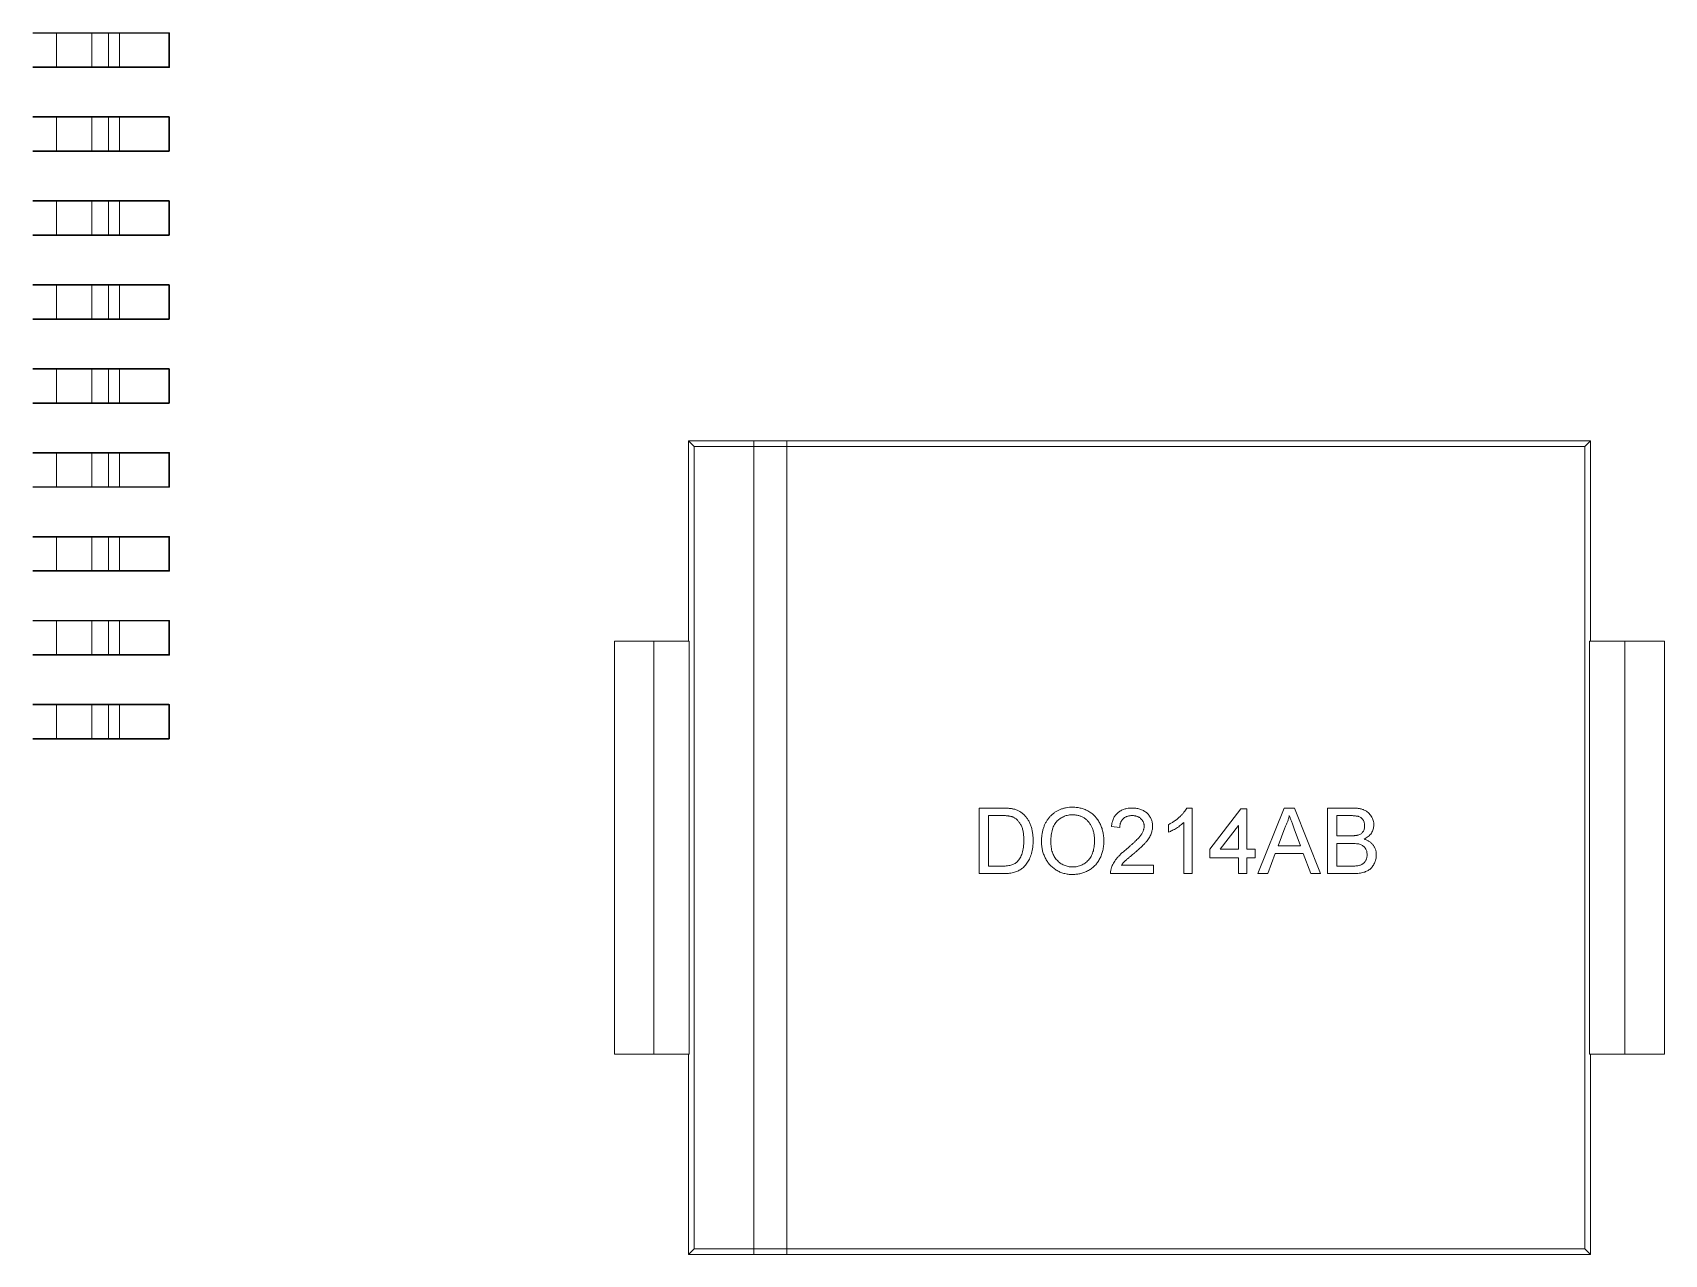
# Model space of a CAD drawing. Header units: millimetres. Extents: x 4 to 289, y 68 to 174.
# Drawn here: x 239.65 to 252.28, y 90.04 to 99.5 of the extents above; entities that cross this region are included whole.
import ezdxf

# ---------------------------------------------------------------- set-up
doc = ezdxf.new("R2010")
doc.units = ezdxf.units.MM
doc.layers.add('1', color=7, linetype='Continuous', true_color=0xffffff)

msp = doc.modelspace()

# ---------------------------------------------------------------- linework, layer by layer
at = {"layer": '1', "color": 155, "linetype": 'Continuous', "lineweight": 18}
for p, q in [((239.646, 99.499), (239.83, 99.499)), ((239.83, 99.494), (240.104, 99.494)), ((240.1, 99.499), (240.228, 99.499)), ((240.316, 99.499), (240.701, 99.499)), ((240.706, 99.234), (240.706, 99.494)), ((239.646, 99.229), (239.83, 99.229)), ((239.83, 99.234), (240.104, 99.234)), ((239.83, 99.229), (240.1, 99.229)), ((240.1, 99.229), (240.228, 99.229)), ((240.228, 99.229), (240.316, 99.229)), ((240.316, 99.229), (240.701, 99.229)), ((239.646, 98.849), (239.83, 98.849)), ((239.83, 98.844), (240.104, 98.844)), ((240.1, 98.849), (240.228, 98.849)), ((240.316, 98.849), (240.701, 98.849)), ((240.706, 98.584), (240.706, 98.844)), ((239.646, 98.579), (239.83, 98.579)), ((239.83, 98.584), (240.104, 98.584)), ((239.83, 98.579), (240.1, 98.579)), ((240.1, 98.579), (240.228, 98.579)), ((240.228, 98.579), (240.316, 98.579)), ((240.316, 98.579), (240.701, 98.579)), ((239.646, 98.199), (239.83, 98.199)), ((239.83, 98.194), (240.104, 98.194)), ((240.1, 98.199), (240.228, 98.199)), ((240.316, 98.199), (240.701, 98.199)), ((240.706, 97.934), (240.706, 98.194)), ((239.646, 97.929), (239.83, 97.929)), ((239.83, 97.934), (240.104, 97.934)), ((239.83, 97.929), (240.1, 97.929)), ((240.1, 97.929), (240.228, 97.929)), ((240.228, 97.929), (240.316, 97.929)), ((240.316, 97.929), (240.701, 97.929)), ((239.646, 97.549), (239.83, 97.549)), ((239.83, 97.544), (240.104, 97.544)), ((240.1, 97.549), (240.228, 97.549)), ((240.316, 97.549), (240.701, 97.549)), ((240.706, 97.284), (240.706, 97.544)), ((239.646, 97.279), (239.83, 97.279)), ((239.83, 97.284), (240.104, 97.284)), ((239.83, 97.279), (240.1, 97.279)), ((240.1, 97.279), (240.228, 97.279)), ((240.228, 97.279), (240.316, 97.279)), ((240.316, 97.279), (240.701, 97.279)), ((239.646, 96.899), (239.83, 96.899)), ((239.83, 96.894), (240.104, 96.894)), ((240.1, 96.899), (240.228, 96.899)), ((240.316, 96.899), (240.701, 96.899)), ((240.706, 96.634), (240.706, 96.894)), ((239.646, 96.629), (239.83, 96.629)), ((239.83, 96.634), (240.104, 96.634)), ((239.83, 96.629), (240.1, 96.629)), ((240.1, 96.629), (240.228, 96.629)), ((240.228, 96.629), (240.316, 96.629)), ((240.316, 96.629), (240.701, 96.629)), ((244.722, 96.339), (244.722, 94.789)), ((245.23, 96.339), (244.722, 96.339)), ((244.766, 96.295), (244.722, 96.339)), ((244.766, 96.295), (244.766, 90.084)), ((245.23, 96.295), (244.766, 96.295)), ((245.484, 96.339), (245.23, 96.339)), ((245.484, 96.295), (245.23, 96.295)), ((251.707, 96.339), (245.484, 96.339)), ((251.662, 96.295), (245.484, 96.295)), ((251.662, 96.295), (251.707, 96.339)), ((251.662, 90.084), (251.662, 96.295)), ((251.707, 94.789), (251.707, 96.339)), ((239.646, 96.249), (239.83, 96.249)), ((239.83, 96.244), (240.104, 96.244)), ((240.1, 96.249), (240.228, 96.249)), ((240.316, 96.249), (240.701, 96.249)), ((240.706, 95.984), (240.706, 96.244)), ((239.646, 95.979), (239.83, 95.979)), ((239.83, 95.984), (240.104, 95.984)), ((239.83, 95.979), (240.1, 95.979)), ((240.1, 95.979), (240.228, 95.979)), ((240.228, 95.979), (240.316, 95.979)), ((240.316, 95.979), (240.701, 95.979)), ((239.646, 95.599), (239.83, 95.599)), ((239.83, 95.594), (240.104, 95.594)), ((240.1, 95.599), (240.228, 95.599)), ((240.316, 95.599), (240.701, 95.599)), ((240.706, 95.334), (240.706, 95.594)), ((239.646, 95.329), (239.83, 95.329)), ((239.83, 95.334), (240.104, 95.334)), ((239.83, 95.329), (240.1, 95.329)), ((240.1, 95.329), (240.228, 95.329)), ((240.228, 95.329), (240.316, 95.329)), ((240.316, 95.329), (240.701, 95.329)), ((239.646, 94.949), (239.83, 94.949)), ((239.83, 94.944), (240.104, 94.944)), ((240.1, 94.949), (240.228, 94.949)), ((240.316, 94.949), (240.701, 94.949)), ((240.706, 94.684), (240.706, 94.944)), ((244.455, 94.789), (244.15, 94.789)), ((244.15, 91.591), (244.15, 94.789)), ((244.729, 94.789), (244.455, 94.789)), ((244.729, 91.591), (244.729, 94.789)), ((251.973, 94.789), (251.699, 94.789)), ((251.699, 91.591), (251.699, 94.789)), ((252.278, 94.789), (251.973, 94.789)), ((252.278, 91.591), (252.278, 94.789)), ((239.646, 94.679), (239.83, 94.679)), ((239.83, 94.684), (240.104, 94.684)), ((239.83, 94.679), (240.1, 94.679)), ((240.1, 94.679), (240.228, 94.679)), ((240.228, 94.679), (240.316, 94.679)), ((240.316, 94.679), (240.701, 94.679)), ((239.646, 94.299), (239.83, 94.299)), ((239.83, 94.294), (240.104, 94.294)), ((240.1, 94.299), (240.228, 94.299)), ((240.316, 94.299), (240.701, 94.299)), ((240.706, 94.034), (240.706, 94.294)), ((239.646, 94.029), (239.83, 94.029)), ((239.83, 94.034), (240.104, 94.034)), ((239.83, 94.029), (240.1, 94.029)), ((240.1, 94.029), (240.228, 94.029)), ((240.228, 94.029), (240.316, 94.029)), ((240.316, 94.029), (240.701, 94.029)), ((246.974, 92.988), (246.974, 93.496)), ((246.974, 93.496), (247.148, 93.496)), ((248.58, 93.496), (248.622, 93.496)), ((248.622, 93.496), (248.622, 92.988)), ((248.759, 93.177), (249, 93.489)), ((249, 93.489), (249.045, 93.489)), ((249.045, 93.489), (249.045, 93.177)), ((249.132, 92.988), (249.334, 93.496)), ((249.334, 93.496), (249.415, 93.496)), ((249.415, 93.496), (249.616, 92.988)), ((249.671, 92.988), (249.671, 93.496)), ((249.671, 93.496), (249.861, 93.496)), ((247.149, 93.437), (247.046, 93.437)), ((247.046, 93.437), (247.046, 93.046)), ((248.44, 93.309), (248.44, 93.369)), ((248.557, 92.988), (248.557, 93.384)), ((248.98, 93.36), (248.839, 93.177)), ((248.98, 93.177), (248.98, 93.36)), ((249.839, 93.437), (249.742, 93.437)), ((249.742, 93.437), (249.742, 93.281)), ((248.062, 93.346), (247.997, 93.352)), ((249.34, 93.343), (249.288, 93.203)), ((249.461, 93.203), (249.412, 93.336)), ((249.742, 93.281), (249.847, 93.281)), ((248.759, 93.111), (248.759, 93.177)), ((248.98, 93.111), (248.759, 93.111)), ((248.839, 93.177), (248.98, 93.177)), ((248.98, 92.988), (248.98, 93.111)), ((249.045, 93.177), (249.111, 93.177)), ((249.045, 93.111), (249.045, 92.988)), ((249.111, 93.111), (249.045, 93.111)), ((249.111, 93.177), (249.111, 93.111)), ((249.266, 93.144), (249.208, 92.988)), ((249.483, 93.144), (249.266, 93.144)), ((249.288, 93.203), (249.461, 93.203)), ((249.54, 92.988), (249.483, 93.144)), ((249.854, 93.222), (249.742, 93.222)), ((249.742, 93.222), (249.742, 93.046)), ((247.156, 92.988), (246.974, 92.988)), ((247.046, 93.046), (247.151, 93.046)), ((248.323, 92.988), (247.99, 92.988)), ((248.074, 93.053), (248.323, 93.053)), ((248.323, 93.053), (248.323, 92.988)), ((248.622, 92.988), (248.557, 92.988)), ((249.045, 92.988), (248.98, 92.988)), ((249.208, 92.988), (249.132, 92.988)), ((249.616, 92.988), (249.54, 92.988)), ((249.861, 92.988), (249.671, 92.988)), ((249.742, 93.046), (249.863, 93.046)), ((244.455, 91.591), (244.15, 91.591)), ((244.729, 91.591), (244.455, 91.591)), ((244.722, 91.591), (244.722, 90.04)), ((251.973, 91.591), (251.699, 91.591)), ((251.707, 90.04), (251.707, 91.591)), ((252.278, 91.591), (251.973, 91.591)), ((244.766, 90.084), (244.722, 90.04)), ((244.766, 90.084), (245.23, 90.084)), ((245.23, 90.084), (245.484, 90.084)), ((245.484, 90.084), (251.662, 90.084)), ((251.662, 90.084), (251.707, 90.04)), ((244.722, 90.04), (245.23, 90.04)), ((245.23, 90.04), (245.484, 90.04)), ((245.484, 90.04), (251.707, 90.04))]:
    msp.add_line(p, q, dxfattribs=at)
at = {"layer": '1', "color": 155, "linetype": 'Continuous', "lineweight": 13}
for p, q in [((239.646, 99.494), (239.83, 99.494)), ((239.83, 99.499), (239.83, 99.494)), ((239.83, 99.494), (239.83, 99.234)), ((240.104, 99.494), (240.232, 99.494)), ((240.104, 99.494), (240.104, 99.234)), ((240.232, 99.494), (240.317, 99.494)), ((240.232, 99.234), (240.232, 99.494)), ((240.317, 99.494), (240.701, 99.494)), ((240.317, 99.494), (240.317, 99.234)), ((240.701, 99.494), (240.706, 99.494)), ((240.701, 99.234), (240.701, 99.494)), ((239.646, 99.234), (239.83, 99.234)), ((239.83, 99.234), (239.83, 99.229)), ((240.104, 99.234), (240.232, 99.234)), ((240.317, 99.234), (240.232, 99.234)), ((240.317, 99.234), (240.701, 99.234)), ((240.701, 99.234), (240.706, 99.234)), ((239.646, 98.844), (239.83, 98.844)), ((239.83, 98.849), (239.83, 98.844)), ((239.83, 98.844), (239.83, 98.584)), ((240.104, 98.844), (240.232, 98.844)), ((240.104, 98.844), (240.104, 98.584)), ((240.232, 98.844), (240.317, 98.844)), ((240.232, 98.584), (240.232, 98.844)), ((240.317, 98.844), (240.701, 98.844)), ((240.317, 98.844), (240.317, 98.584)), ((240.701, 98.844), (240.706, 98.844)), ((240.701, 98.584), (240.701, 98.844)), ((239.646, 98.584), (239.83, 98.584)), ((239.83, 98.584), (239.83, 98.579)), ((240.104, 98.584), (240.232, 98.584)), ((240.317, 98.584), (240.232, 98.584)), ((240.317, 98.584), (240.701, 98.584)), ((240.701, 98.584), (240.706, 98.584)), ((239.646, 98.194), (239.83, 98.194)), ((239.83, 98.199), (239.83, 98.194)), ((239.83, 98.194), (239.83, 97.934)), ((240.104, 98.194), (240.232, 98.194)), ((240.104, 98.194), (240.104, 97.934)), ((240.232, 98.194), (240.317, 98.194)), ((240.232, 97.934), (240.232, 98.194)), ((240.317, 98.194), (240.701, 98.194)), ((240.317, 98.194), (240.317, 97.934)), ((240.701, 98.194), (240.706, 98.194)), ((240.701, 97.934), (240.701, 98.194)), ((239.646, 97.934), (239.83, 97.934)), ((239.83, 97.934), (239.83, 97.929)), ((240.104, 97.934), (240.232, 97.934)), ((240.317, 97.934), (240.232, 97.934)), ((240.317, 97.934), (240.701, 97.934)), ((240.701, 97.934), (240.706, 97.934)), ((239.646, 97.544), (239.83, 97.544)), ((239.83, 97.549), (239.83, 97.544)), ((239.83, 97.544), (239.83, 97.284)), ((240.104, 97.544), (240.232, 97.544)), ((240.104, 97.544), (240.104, 97.284)), ((240.232, 97.544), (240.317, 97.544)), ((240.232, 97.284), (240.232, 97.544)), ((240.317, 97.544), (240.701, 97.544)), ((240.317, 97.544), (240.317, 97.284)), ((240.701, 97.544), (240.706, 97.544)), ((240.701, 97.284), (240.701, 97.544)), ((239.646, 97.284), (239.83, 97.284)), ((239.83, 97.284), (239.83, 97.279)), ((240.104, 97.284), (240.232, 97.284)), ((240.317, 97.284), (240.232, 97.284)), ((240.317, 97.284), (240.701, 97.284)), ((240.701, 97.284), (240.706, 97.284)), ((239.646, 96.894), (239.83, 96.894)), ((239.83, 96.899), (239.83, 96.894)), ((239.83, 96.894), (239.83, 96.634)), ((240.104, 96.894), (240.232, 96.894)), ((240.104, 96.894), (240.104, 96.634)), ((240.232, 96.894), (240.317, 96.894)), ((240.232, 96.634), (240.232, 96.894)), ((240.317, 96.894), (240.701, 96.894)), ((240.317, 96.894), (240.317, 96.634)), ((240.701, 96.894), (240.706, 96.894)), ((240.701, 96.634), (240.701, 96.894)), ((239.646, 96.634), (239.83, 96.634)), ((239.83, 96.634), (239.83, 96.629)), ((240.104, 96.634), (240.232, 96.634)), ((240.317, 96.634), (240.232, 96.634)), ((240.317, 96.634), (240.701, 96.634)), ((240.701, 96.634), (240.706, 96.634)), ((245.23, 96.339), (245.23, 96.295)), ((245.23, 90.084), (245.23, 96.295)), ((245.484, 96.295), (245.484, 96.339)), ((245.484, 96.295), (245.484, 90.084)), ((239.646, 96.244), (239.83, 96.244)), ((239.83, 96.249), (239.83, 96.244)), ((239.83, 96.244), (239.83, 95.984)), ((240.104, 96.244), (240.232, 96.244)), ((240.104, 96.244), (240.104, 95.984)), ((240.232, 96.244), (240.317, 96.244)), ((240.232, 95.984), (240.232, 96.244)), ((240.317, 96.244), (240.701, 96.244)), ((240.317, 96.244), (240.317, 95.984)), ((240.701, 96.244), (240.706, 96.244)), ((240.701, 95.984), (240.701, 96.244)), ((239.646, 95.984), (239.83, 95.984)), ((239.83, 95.984), (239.83, 95.979)), ((240.104, 95.984), (240.232, 95.984)), ((240.317, 95.984), (240.232, 95.984)), ((240.317, 95.984), (240.701, 95.984)), ((240.701, 95.984), (240.706, 95.984)), ((239.646, 95.594), (239.83, 95.594)), ((239.83, 95.599), (239.83, 95.594)), ((239.83, 95.594), (239.83, 95.334)), ((240.104, 95.594), (240.232, 95.594)), ((240.104, 95.594), (240.104, 95.334)), ((240.232, 95.594), (240.317, 95.594)), ((240.232, 95.334), (240.232, 95.594)), ((240.317, 95.594), (240.701, 95.594)), ((240.317, 95.594), (240.317, 95.334)), ((240.701, 95.594), (240.706, 95.594)), ((240.701, 95.334), (240.701, 95.594)), ((239.646, 95.334), (239.83, 95.334)), ((239.83, 95.334), (239.83, 95.329)), ((240.104, 95.334), (240.232, 95.334)), ((240.317, 95.334), (240.232, 95.334)), ((240.317, 95.334), (240.701, 95.334)), ((240.701, 95.334), (240.706, 95.334)), ((239.646, 94.944), (239.83, 94.944)), ((239.83, 94.949), (239.83, 94.944)), ((239.83, 94.944), (239.83, 94.684)), ((240.104, 94.944), (240.232, 94.944)), ((240.104, 94.944), (240.104, 94.684)), ((240.232, 94.944), (240.317, 94.944)), ((240.232, 94.684), (240.232, 94.944)), ((240.317, 94.944), (240.701, 94.944)), ((240.317, 94.944), (240.317, 94.684)), ((240.701, 94.944), (240.706, 94.944)), ((240.701, 94.684), (240.701, 94.944)), ((244.455, 91.591), (244.455, 94.789)), ((251.973, 91.591), (251.973, 94.789)), ((239.646, 94.684), (239.83, 94.684)), ((239.83, 94.684), (239.83, 94.679)), ((240.104, 94.684), (240.232, 94.684)), ((240.317, 94.684), (240.232, 94.684)), ((240.317, 94.684), (240.701, 94.684)), ((240.701, 94.684), (240.706, 94.684)), ((239.646, 94.294), (239.83, 94.294)), ((239.83, 94.299), (239.83, 94.294)), ((239.83, 94.294), (239.83, 94.034)), ((240.104, 94.294), (240.232, 94.294)), ((240.104, 94.294), (240.104, 94.034)), ((240.232, 94.294), (240.317, 94.294)), ((240.232, 94.034), (240.232, 94.294)), ((240.317, 94.294), (240.701, 94.294)), ((240.317, 94.294), (240.317, 94.034)), ((240.701, 94.294), (240.706, 94.294)), ((240.701, 94.034), (240.701, 94.294)), ((239.646, 94.034), (239.83, 94.034)), ((239.83, 94.034), (239.83, 94.029)), ((240.104, 94.034), (240.232, 94.034)), ((240.317, 94.034), (240.232, 94.034)), ((240.317, 94.034), (240.701, 94.034)), ((240.701, 94.034), (240.706, 94.034)), ((245.23, 90.084), (245.23, 90.04)), ((245.484, 90.04), (245.484, 90.084))]:
    msp.add_line(p, q, dxfattribs=at)
at = {"layer": '1', "color": 155, "linetype": 'Continuous', "lineweight": 18}
for centre, start, end in [((240.701, 99.494), 0, 90), ((240.701, 99.234), 270, 0), ((240.701, 98.844), 0, 90), ((240.701, 98.584), 270, 0), ((240.701, 98.194), 0, 90), ((240.701, 97.934), 270, 0), ((240.701, 97.544), 0, 90), ((240.701, 97.284), 270, 0), ((240.701, 96.894), 0, 90), ((240.701, 96.634), 270, 0), ((240.701, 96.244), 0, 90), ((240.701, 95.984), 270, 0), ((240.701, 95.594), 0, 90), ((240.701, 95.334), 270, 0), ((240.701, 94.944), 0, 90), ((240.701, 94.684), 270, 0), ((240.701, 94.294), 0, 90), ((240.701, 94.034), 270, 0)]:
    msp.add_arc(centre, 0.005, start, end, dxfattribs=at)
at = {"layer": '1', "color": 155, "linetype": 'Continuous', "lineweight": 13}
for centre, major_axis, ratio, start_param, end_param in [((240.1, 99.494), (0, 0.005), 0.912846, 4.712389, 6.283185), ((240.228, 99.494), (0, 0.005), 0.912846, 4.712389, 6.283185), ((240.316, 99.494), (0, 0.005), 0.069756, 4.712389, 6.283185), ((240.701, 99.494), (0, -0.005), 0.069756, 1.570796, 3.141593), ((240.1, 99.234), (0, 0.005), 0.912846, 3.141593, 4.712389), ((240.228, 99.234), (0, 0.005), 0.912846, 3.141593, 4.712389), ((240.316, 99.234), (0, 0.005), 0.069756, 3.141593, 4.712389), ((240.701, 99.234), (0, -0.005), 0.069756, 0, 1.570796), ((240.1, 98.844), (0, 0.005), 0.912846, 4.712389, 6.283185), ((240.228, 98.844), (0, 0.005), 0.912846, 4.712389, 6.283185), ((240.316, 98.844), (0, 0.005), 0.069756, 4.712389, 6.283185), ((240.701, 98.844), (0, -0.005), 0.069756, 1.570796, 3.141593), ((240.1, 98.584), (0, 0.005), 0.912846, 3.141593, 4.712389), ((240.228, 98.584), (0, 0.005), 0.912846, 3.141593, 4.712389), ((240.316, 98.584), (0, 0.005), 0.069756, 3.141593, 4.712389), ((240.701, 98.584), (0, -0.005), 0.069756, 0, 1.570796), ((240.1, 98.194), (0, 0.005), 0.912846, 4.712389, 6.283185), ((240.228, 98.194), (0, 0.005), 0.912846, 4.712389, 6.283185), ((240.316, 98.194), (0, 0.005), 0.069756, 4.712389, 6.283185), ((240.701, 98.194), (0, -0.005), 0.069756, 1.570796, 3.141593), ((240.1, 97.934), (0, 0.005), 0.912846, 3.141593, 4.712389), ((240.228, 97.934), (0, 0.005), 0.912846, 3.141593, 4.712389), ((240.316, 97.934), (0, 0.005), 0.069756, 3.141593, 4.712389), ((240.701, 97.934), (0, -0.005), 0.069756, 0, 1.570796), ((240.1, 97.544), (0, 0.005), 0.912846, 4.712389, 6.283185), ((240.228, 97.544), (0, 0.005), 0.912846, 4.712389, 6.283185), ((240.316, 97.544), (0, 0.005), 0.069756, 4.712389, 6.283185), ((240.701, 97.544), (0, -0.005), 0.069756, 1.570796, 3.141593), ((240.1, 97.284), (0, 0.005), 0.912846, 3.141593, 4.712389), ((240.228, 97.284), (0, 0.005), 0.912846, 3.141593, 4.712389), ((240.316, 97.284), (0, 0.005), 0.069756, 3.141593, 4.712389), ((240.701, 97.284), (0, -0.005), 0.069756, 0, 1.570796), ((240.1, 96.894), (0, 0.005), 0.912846, 4.712389, 6.283185), ((240.228, 96.894), (0, 0.005), 0.912846, 4.712389, 6.283185), ((240.316, 96.894), (0, 0.005), 0.069756, 4.712389, 6.283185), ((240.701, 96.894), (0, -0.005), 0.069756, 1.570796, 3.141593), ((240.1, 96.634), (0, 0.005), 0.912846, 3.141593, 4.712389), ((240.228, 96.634), (0, 0.005), 0.912846, 3.141593, 4.712389), ((240.316, 96.634), (0, 0.005), 0.069756, 3.141593, 4.712389), ((240.701, 96.634), (0, -0.005), 0.069756, 0, 1.570796), ((240.1, 96.244), (0, 0.005), 0.912846, 4.712389, 6.283185), ((240.228, 96.244), (0, 0.005), 0.912846, 4.712389, 6.283185), ((240.316, 96.244), (0, 0.005), 0.069756, 4.712389, 6.283185), ((240.701, 96.244), (0, -0.005), 0.069756, 1.570796, 3.141593), ((240.1, 95.984), (0, 0.005), 0.912846, 3.141593, 4.712389), ((240.228, 95.984), (0, 0.005), 0.912846, 3.141593, 4.712389), ((240.316, 95.984), (0, 0.005), 0.069756, 3.141593, 4.712389), ((240.701, 95.984), (0, -0.005), 0.069756, 0, 1.570796), ((240.1, 95.594), (0, 0.005), 0.912846, 4.712389, 6.283185), ((240.228, 95.594), (0, 0.005), 0.912846, 4.712389, 6.283185), ((240.316, 95.594), (0, 0.005), 0.069756, 4.712389, 6.283185), ((240.701, 95.594), (0, -0.005), 0.069756, 1.570796, 3.141593), ((240.1, 95.334), (0, 0.005), 0.912846, 3.141593, 4.712389), ((240.228, 95.334), (0, 0.005), 0.912846, 3.141593, 4.712389), ((240.316, 95.334), (0, 0.005), 0.069756, 3.141593, 4.712389), ((240.701, 95.334), (0, -0.005), 0.069756, 0, 1.570796), ((240.1, 94.944), (0, 0.005), 0.912846, 4.712389, 6.283185), ((240.228, 94.944), (0, 0.005), 0.912846, 4.712389, 6.283185), ((240.316, 94.944), (0, 0.005), 0.069756, 4.712389, 6.283185), ((240.701, 94.944), (0, -0.005), 0.069756, 1.570796, 3.141593), ((240.1, 94.684), (0, 0.005), 0.912846, 3.141593, 4.712389), ((240.228, 94.684), (0, 0.005), 0.912846, 3.141593, 4.712389), ((240.316, 94.684), (0, 0.005), 0.069756, 3.141593, 4.712389), ((240.701, 94.684), (0, -0.005), 0.069756, 0, 1.570796), ((240.1, 94.294), (0, 0.005), 0.912846, 4.712389, 6.283185), ((240.228, 94.294), (0, 0.005), 0.912846, 4.712389, 6.283185), ((240.316, 94.294), (0, 0.005), 0.069756, 4.712389, 6.283185), ((240.701, 94.294), (0, -0.005), 0.069756, 1.570796, 3.141593), ((240.1, 94.034), (0, 0.005), 0.912846, 3.141593, 4.712389), ((240.228, 94.034), (0, 0.005), 0.912846, 3.141593, 4.712389), ((240.316, 94.034), (0, 0.005), 0.069756, 3.141593, 4.712389), ((240.701, 94.034), (0, -0.005), 0.069756, 0, 1.570796)]:
    msp.add_ellipse(centre, major_axis=major_axis, ratio=ratio, start_param=start_param, end_param=end_param, dxfattribs=at)
at = {"layer": '1', "color": 155, "linetype": 'Continuous', "lineweight": 18}
for points, knots in [([(239.83, 99.499), (239.889, 99.499), (239.943, 99.499), (240.039, 99.499), (240.075, 99.499), (240.1, 99.499)], [0, 0, 0, 0, 0.5, 0.5, 1, 1, 1, 1]), ([(239.83, 98.849), (239.889, 98.849), (239.943, 98.849), (240.039, 98.849), (240.075, 98.849), (240.1, 98.849)], [0, 0, 0, 0, 0.5, 0.5, 1, 1, 1, 1]), ([(239.83, 98.199), (239.889, 98.199), (239.943, 98.199), (240.039, 98.199), (240.075, 98.199), (240.1, 98.199)], [0, 0, 0, 0, 0.5, 0.5, 1, 1, 1, 1]), ([(239.83, 97.549), (239.889, 97.549), (239.943, 97.549), (240.039, 97.549), (240.075, 97.549), (240.1, 97.549)], [0, 0, 0, 0, 0.5, 0.5, 1, 1, 1, 1]), ([(239.83, 96.899), (239.889, 96.899), (239.943, 96.899), (240.039, 96.899), (240.075, 96.899), (240.1, 96.899)], [0, 0, 0, 0, 0.5, 0.5, 1, 1, 1, 1]), ([(239.83, 96.249), (239.889, 96.249), (239.943, 96.249), (240.039, 96.249), (240.075, 96.249), (240.1, 96.249)], [0, 0, 0, 0, 0.5, 0.5, 1, 1, 1, 1]), ([(239.83, 95.599), (239.889, 95.599), (239.943, 95.599), (240.039, 95.599), (240.075, 95.599), (240.1, 95.599)], [0, 0, 0, 0, 0.5, 0.5, 1, 1, 1, 1]), ([(239.83, 94.949), (239.889, 94.949), (239.943, 94.949), (240.039, 94.949), (240.075, 94.949), (240.1, 94.949)], [0, 0, 0, 0, 0.5, 0.5, 1, 1, 1, 1]), ([(239.83, 94.299), (239.889, 94.299), (239.943, 94.299), (240.039, 94.299), (240.075, 94.299), (240.1, 94.299)], [0, 0, 0, 0, 0.5, 0.5, 1, 1, 1, 1]), ([(247.148, 93.496), (247.153, 93.496), (247.162, 93.496), (247.175, 93.495), (247.188, 93.495), (247.2, 93.494), (247.21, 93.493), (247.22, 93.492), (247.229, 93.49), (247.235, 93.489), (247.238, 93.488)], [0, 0, 0, 0, 0.157891, 0.306794, 0.445674, 0.57568, 0.694631, 0.805978, 0.907764, 1, 1, 1, 1]), ([(247.238, 93.488), (247.245, 93.487), (247.259, 93.483), (247.278, 93.475), (247.296, 93.465), (247.306, 93.456), (247.312, 93.452)], [0, 0, 0, 0, 0.261195, 0.513143, 0.757809, 1, 1, 1, 1]), ([(247.456, 93.235), (247.456, 93.245), (247.457, 93.265), (247.46, 93.294), (247.465, 93.321), (247.473, 93.347), (247.482, 93.37), (247.494, 93.393), (247.508, 93.413), (247.523, 93.432), (247.541, 93.448), (247.56, 93.463), (247.58, 93.475), (247.601, 93.485), (247.623, 93.493), (247.647, 93.498), (247.672, 93.502), (247.689, 93.502), (247.698, 93.502)], [0, 0, 0, 0, 0.075226, 0.146575, 0.2145, 0.27953, 0.342403, 0.403496, 0.463762, 0.523864, 0.583252, 0.641302, 0.698898, 0.756295, 0.814628, 0.874325, 0.935783, 1, 1, 1, 1]), ([(247.698, 93.502), (247.703, 93.502), (247.715, 93.502), (247.732, 93.5), (247.748, 93.498), (247.764, 93.494), (247.779, 93.489), (247.795, 93.484), (247.809, 93.477), (247.823, 93.469), (247.837, 93.46), (247.85, 93.451), (247.862, 93.44), (247.873, 93.429), (247.883, 93.417), (247.893, 93.404), (247.901, 93.39), (247.909, 93.376), (247.916, 93.361), (247.922, 93.345), (247.927, 93.329), (247.931, 93.312), (247.934, 93.295), (247.937, 93.278), (247.938, 93.259), (247.938, 93.247), (247.938, 93.241)], [0, 0, 0, 0, 0.043099, 0.085587, 0.126908, 0.167967, 0.20845, 0.249025, 0.289281, 0.33001, 0.370598, 0.410466, 0.450033, 0.489688, 0.529116, 0.569037, 0.609703, 0.650759, 0.692509, 0.734219, 0.776707, 0.819552, 0.863351, 0.907839, 0.953334, 1, 1, 1, 1]), ([(247.997, 93.352), (247.998, 93.358), (247.999, 93.369), (248.002, 93.385), (248.007, 93.4), (248.012, 93.414), (248.019, 93.427), (248.027, 93.439), (248.036, 93.449), (248.046, 93.459), (248.057, 93.468), (248.069, 93.475), (248.082, 93.482), (248.096, 93.487), (248.11, 93.491), (248.126, 93.494), (248.143, 93.495), (248.154, 93.496), (248.16, 93.496)], [0, 0, 0, 0, 0.070675, 0.137493, 0.201473, 0.262869, 0.32255, 0.380737, 0.43822, 0.495487, 0.553484, 0.611346, 0.670644, 0.731587, 0.794183, 0.859445, 0.928208, 1, 1, 1, 1]), ([(248.16, 93.496), (248.166, 93.496), (248.177, 93.495), (248.194, 93.493), (248.209, 93.49), (248.224, 93.486), (248.238, 93.48), (248.251, 93.473), (248.263, 93.465), (248.274, 93.456), (248.284, 93.445), (248.292, 93.434), (248.3, 93.423), (248.306, 93.41), (248.31, 93.398), (248.314, 93.384), (248.316, 93.37), (248.316, 93.36), (248.316, 93.356)], [0, 0, 0, 0, 0.074712, 0.145539, 0.213339, 0.278615, 0.342094, 0.40389, 0.465063, 0.526577, 0.587328, 0.64638, 0.704345, 0.761672, 0.819418, 0.878039, 0.937796, 1, 1, 1, 1]), ([(248.44, 93.369), (248.448, 93.373), (248.464, 93.381), (248.487, 93.395), (248.508, 93.411), (248.527, 93.428), (248.544, 93.445), (248.559, 93.462), (248.571, 93.479), (248.577, 93.49), (248.58, 93.496)], [0, 0, 0, 0, 0.142657, 0.281169, 0.416977, 0.550852, 0.678364, 0.795032, 0.901998, 1, 1, 1, 1]), ([(249.861, 93.496), (249.866, 93.496), (249.875, 93.496), (249.888, 93.495), (249.901, 93.494), (249.913, 93.492), (249.924, 93.49), (249.935, 93.487), (249.945, 93.484), (249.957, 93.479), (249.971, 93.472), (249.986, 93.461), (249.999, 93.447), (250.009, 93.432), (250.018, 93.416), (250.024, 93.399), (250.028, 93.382), (250.029, 93.37), (250.029, 93.364)], [0, 0, 0, 0, 0.058732, 0.114603, 0.167657, 0.217967, 0.265775, 0.311171, 0.353792, 0.394745, 0.472806, 0.549192, 0.62478, 0.702625, 0.779741, 0.854063, 0.927155, 1, 1, 1, 1]), ([(247.233, 93.427), (247.231, 93.428), (247.226, 93.429), (247.218, 93.431), (247.209, 93.433), (247.199, 93.435), (247.188, 93.436), (247.176, 93.437), (247.163, 93.437), (247.154, 93.437), (247.149, 93.437)], [0, 0, 0, 0, 0.087425, 0.185248, 0.292738, 0.411206, 0.541246, 0.682781, 0.836034, 1, 1, 1, 1]), ([(247.32, 93.246), (247.319, 93.252), (247.319, 93.265), (247.318, 93.283), (247.316, 93.3), (247.314, 93.316), (247.31, 93.331), (247.306, 93.345), (247.301, 93.357), (247.295, 93.369), (247.288, 93.379), (247.281, 93.389), (247.274, 93.397), (247.267, 93.405), (247.259, 93.412), (247.25, 93.418), (247.242, 93.423), (247.236, 93.425), (247.233, 93.427)], [0, 0, 0, 0, 0.091258, 0.177402, 0.258694, 0.334791, 0.406045, 0.473581, 0.537187, 0.597012, 0.654533, 0.709286, 0.761518, 0.811848, 0.860604, 0.907806, 0.954259, 1, 1, 1, 1]), ([(247.312, 93.452), (247.315, 93.449), (247.322, 93.443), (247.331, 93.434), (247.339, 93.424), (247.347, 93.413), (247.354, 93.402), (247.36, 93.391), (247.366, 93.378), (247.372, 93.365), (247.376, 93.352), (247.38, 93.338), (247.384, 93.323), (247.386, 93.309), (247.389, 93.293), (247.39, 93.277), (247.391, 93.261), (247.391, 93.25), (247.391, 93.244)], [0, 0, 0, 0, 0.056812, 0.113882, 0.170533, 0.227547, 0.285353, 0.343701, 0.403, 0.463842, 0.525815, 0.588967, 0.653271, 0.719097, 0.786749, 0.855788, 0.926836, 1, 1, 1, 1]), ([(247.698, 93.444), (247.692, 93.444), (247.681, 93.443), (247.664, 93.441), (247.648, 93.437), (247.633, 93.432), (247.618, 93.425), (247.604, 93.417), (247.591, 93.407), (247.578, 93.396), (247.566, 93.383), (247.556, 93.367), (247.547, 93.35), (247.54, 93.331), (247.535, 93.309), (247.531, 93.286), (247.528, 93.261), (247.528, 93.243), (247.528, 93.234)], [0, 0, 0, 0, 0.055943, 0.110382, 0.164048, 0.216759, 0.269601, 0.323009, 0.377581, 0.433449, 0.490922, 0.550625, 0.613117, 0.679861, 0.751358, 0.828261, 0.910795, 1, 1, 1, 1]), ([(247.867, 93.241), (247.867, 93.246), (247.867, 93.256), (247.865, 93.271), (247.864, 93.285), (247.862, 93.299), (247.859, 93.312), (247.855, 93.324), (247.851, 93.336), (247.846, 93.348), (247.841, 93.359), (247.835, 93.369), (247.828, 93.379), (247.821, 93.388), (247.813, 93.397), (247.805, 93.405), (247.796, 93.412), (247.786, 93.419), (247.776, 93.425), (247.766, 93.43), (247.756, 93.434), (247.745, 93.437), (247.733, 93.44), (247.722, 93.442), (247.71, 93.443), (247.702, 93.444), (247.698, 93.444)], [0, 0, 0, 0, 0.050852, 0.099752, 0.147438, 0.194086, 0.239171, 0.28334, 0.326577, 0.368936, 0.410572, 0.451051, 0.490877, 0.530044, 0.568937, 0.607578, 0.64642, 0.685679, 0.724799, 0.763513, 0.802173, 0.84074, 0.879649, 0.919071, 0.959098, 1, 1, 1, 1]), ([(248.158, 93.437), (248.155, 93.437), (248.148, 93.437), (248.138, 93.436), (248.128, 93.434), (248.119, 93.431), (248.111, 93.428), (248.103, 93.424), (248.095, 93.419), (248.088, 93.413), (248.082, 93.407), (248.077, 93.4), (248.072, 93.392), (248.069, 93.384), (248.066, 93.375), (248.064, 93.366), (248.062, 93.356), (248.062, 93.349), (248.062, 93.346)], [0, 0, 0, 0, 0.070696, 0.138358, 0.20337, 0.2657, 0.327256, 0.386512, 0.445858, 0.505173, 0.56378, 0.622343, 0.680824, 0.739795, 0.800801, 0.864239, 0.930631, 1, 1, 1, 1]), ([(248.114, 93.178), (248.121, 93.183), (248.133, 93.194), (248.151, 93.21), (248.167, 93.224), (248.182, 93.238), (248.195, 93.251), (248.206, 93.262), (248.215, 93.273), (248.223, 93.283), (248.23, 93.292), (248.235, 93.301), (248.24, 93.311), (248.244, 93.32), (248.247, 93.329), (248.249, 93.337), (248.251, 93.346), (248.251, 93.352), (248.251, 93.355)], [0, 0, 0, 0, 0.11141, 0.214526, 0.309417, 0.396087, 0.474284, 0.544374, 0.60642, 0.660582, 0.709794, 0.756451, 0.800767, 0.843168, 0.884295, 0.923885, 0.962359, 1, 1, 1, 1]), ([(248.251, 93.355), (248.251, 93.358), (248.251, 93.363), (248.249, 93.372), (248.248, 93.379), (248.245, 93.387), (248.241, 93.394), (248.237, 93.401), (248.231, 93.407), (248.225, 93.413), (248.219, 93.419), (248.211, 93.424), (248.204, 93.428), (248.196, 93.431), (248.187, 93.434), (248.178, 93.436), (248.168, 93.437), (248.162, 93.437), (248.158, 93.437)], [0, 0, 0, 0, 0.061762, 0.121174, 0.179421, 0.236843, 0.294322, 0.353191, 0.412721, 0.474522, 0.537057, 0.599591, 0.662367, 0.725246, 0.790316, 0.857724, 0.927232, 1, 1, 1, 1]), ([(248.316, 93.356), (248.316, 93.35), (248.316, 93.34), (248.313, 93.325), (248.31, 93.311), (248.305, 93.296), (248.298, 93.281), (248.289, 93.265), (248.279, 93.25), (248.269, 93.237), (248.259, 93.225), (248.251, 93.216), (248.241, 93.207), (248.23, 93.196), (248.218, 93.185), (248.205, 93.173), (248.19, 93.16), (248.18, 93.152), (248.175, 93.147)], [0, 0, 0, 0, 0.057945, 0.116018, 0.174826, 0.234683, 0.296827, 0.364061, 0.436192, 0.51426, 0.556976, 0.604856, 0.657675, 0.715751, 0.77884, 0.847501, 0.921228, 1, 1, 1, 1]), ([(248.557, 93.384), (248.553, 93.38), (248.545, 93.372), (248.532, 93.362), (248.518, 93.351), (248.502, 93.341), (248.485, 93.331), (248.469, 93.322), (248.454, 93.315), (248.445, 93.311), (248.44, 93.309)], [0, 0, 0, 0, 0.11167, 0.232094, 0.362743, 0.502558, 0.641525, 0.771098, 0.890162, 1, 1, 1, 1]), ([(249.374, 93.437), (249.372, 93.429), (249.369, 93.413), (249.36, 93.389), (249.351, 93.366), (249.343, 93.351), (249.34, 93.343)], [0, 0, 0, 0, 0.247294, 0.495608, 0.746359, 1, 1, 1, 1]), ([(249.412, 93.336), (249.41, 93.341), (249.406, 93.351), (249.401, 93.366), (249.396, 93.38), (249.391, 93.393), (249.386, 93.405), (249.382, 93.417), (249.378, 93.427), (249.376, 93.434), (249.374, 93.437)], [0, 0, 0, 0, 0.153148, 0.299433, 0.436426, 0.565671, 0.686508, 0.799269, 0.903395, 1, 1, 1, 1]), ([(249.957, 93.358), (249.957, 93.362), (249.957, 93.37), (249.955, 93.382), (249.951, 93.393), (249.946, 93.403), (249.94, 93.412), (249.932, 93.42), (249.923, 93.426), (249.914, 93.43), (249.907, 93.432), (249.9, 93.433), (249.892, 93.434), (249.883, 93.435), (249.874, 93.436), (249.863, 93.437), (249.851, 93.437), (249.843, 93.437), (249.839, 93.437)], [0, 0, 0, 0, 0.076011, 0.148136, 0.217788, 0.286768, 0.354043, 0.418611, 0.483636, 0.55023, 0.586928, 0.629158, 0.677238, 0.730043, 0.788863, 0.85375, 0.92411, 1, 1, 1, 1]), ([(249.908, 93.287), (249.912, 93.288), (249.919, 93.291), (249.93, 93.297), (249.938, 93.304), (249.945, 93.312), (249.951, 93.322), (249.955, 93.333), (249.957, 93.345), (249.957, 93.353), (249.957, 93.358)], [0, 0, 0, 0, 0.132377, 0.255195, 0.373722, 0.490011, 0.607812, 0.73111, 0.859997, 1, 1, 1, 1]), ([(250.029, 93.364), (250.029, 93.359), (250.028, 93.348), (250.024, 93.332), (250.019, 93.316), (250.01, 93.301), (249.999, 93.288), (249.986, 93.275), (249.97, 93.264), (249.959, 93.258), (249.953, 93.255)], [0, 0, 0, 0, 0.115843, 0.230569, 0.347355, 0.468253, 0.592303, 0.71997, 0.8556, 1, 1, 1, 1]), ([(247.391, 93.244), (247.391, 93.235), (247.391, 93.217), (247.388, 93.19), (247.384, 93.165), (247.378, 93.142), (247.371, 93.121), (247.363, 93.101), (247.354, 93.084), (247.344, 93.068), (247.333, 93.054), (247.322, 93.042), (247.31, 93.031), (247.298, 93.022), (247.284, 93.014), (247.27, 93.007), (247.254, 93.001), (247.237, 92.996), (247.219, 92.992), (247.199, 92.99), (247.178, 92.988), (247.164, 92.988), (247.156, 92.988)], [0, 0, 0, 0, 0.070538, 0.137265, 0.200472, 0.260573, 0.317203, 0.370006, 0.419824, 0.466241, 0.510134, 0.552081, 0.591863, 0.630336, 0.668716, 0.708706, 0.750896, 0.795285, 0.84198, 0.891765, 0.944294, 1, 1, 1, 1]), ([(247.271, 93.082), (247.274, 93.087), (247.282, 93.095), (247.292, 93.111), (247.3, 93.128), (247.307, 93.147), (247.313, 93.169), (247.317, 93.193), (247.319, 93.218), (247.319, 93.236), (247.32, 93.246)], [0, 0, 0, 0, 0.097773, 0.20086, 0.310441, 0.427816, 0.555168, 0.691834, 0.840089, 1, 1, 1, 1]), ([(247.697, 92.981), (247.691, 92.981), (247.68, 92.981), (247.663, 92.983), (247.646, 92.986), (247.63, 92.99), (247.614, 92.994), (247.599, 93), (247.584, 93.007), (247.57, 93.015), (247.557, 93.024), (247.544, 93.034), (247.532, 93.045), (247.521, 93.056), (247.51, 93.068), (247.501, 93.081), (247.493, 93.095), (247.485, 93.109), (247.478, 93.124), (247.473, 93.139), (247.467, 93.155), (247.463, 93.17), (247.46, 93.186), (247.458, 93.202), (247.456, 93.219), (247.456, 93.23), (247.456, 93.235)], [0, 0, 0, 0, 0.044697, 0.088534, 0.131409, 0.173814, 0.215715, 0.257247, 0.298848, 0.340604, 0.382029, 0.42297, 0.463632, 0.504048, 0.544591, 0.584964, 0.626265, 0.667979, 0.709943, 0.751382, 0.792619, 0.833948, 0.875008, 0.916446, 0.957907, 1, 1, 1, 1]), ([(247.528, 93.234), (247.528, 93.227), (247.528, 93.213), (247.531, 93.192), (247.534, 93.172), (247.54, 93.154), (247.546, 93.136), (247.555, 93.12), (247.565, 93.105), (247.576, 93.092), (247.588, 93.08), (247.601, 93.069), (247.616, 93.06), (247.63, 93.053), (247.646, 93.047), (247.662, 93.043), (247.679, 93.04), (247.691, 93.04), (247.697, 93.04)], [0, 0, 0, 0, 0.075964, 0.148125, 0.217201, 0.2833, 0.347202, 0.4093, 0.470426, 0.531588, 0.591739, 0.650258, 0.707303, 0.764208, 0.821148, 0.879119, 0.938423, 1, 1, 1, 1]), ([(247.938, 93.241), (247.938, 93.235), (247.938, 93.222), (247.937, 93.204), (247.934, 93.186), (247.931, 93.168), (247.926, 93.152), (247.921, 93.135), (247.915, 93.119), (247.908, 93.104), (247.899, 93.089), (247.89, 93.075), (247.881, 93.063), (247.87, 93.051), (247.859, 93.04), (247.846, 93.03), (247.834, 93.02), (247.82, 93.012), (247.805, 93.005), (247.791, 92.999), (247.776, 92.993), (247.761, 92.989), (247.745, 92.985), (247.73, 92.983), (247.714, 92.982), (247.703, 92.981), (247.697, 92.981)], [0, 0, 0, 0, 0.04756, 0.093962, 0.139112, 0.183626, 0.227457, 0.270703, 0.313611, 0.35626, 0.398366, 0.439557, 0.480045, 0.519888, 0.559658, 0.599421, 0.639208, 0.679668, 0.72002, 0.759859, 0.79956, 0.839199, 0.878956, 0.918794, 0.959083, 1, 1, 1, 1]), ([(247.697, 93.04), (247.703, 93.04), (247.715, 93.04), (247.732, 93.043), (247.749, 93.047), (247.765, 93.053), (247.779, 93.06), (247.794, 93.069), (247.807, 93.08), (247.819, 93.092), (247.83, 93.106), (247.84, 93.121), (247.848, 93.138), (247.855, 93.156), (247.86, 93.175), (247.864, 93.196), (247.866, 93.218), (247.867, 93.234), (247.867, 93.241)], [0, 0, 0, 0, 0.061055, 0.119545, 0.176806, 0.232956, 0.288583, 0.344667, 0.401662, 0.46054, 0.520477, 0.581213, 0.643431, 0.707961, 0.775371, 0.846414, 0.921152, 1, 1, 1, 1]), ([(249.847, 93.281), (249.85, 93.281), (249.857, 93.281), (249.867, 93.281), (249.875, 93.282), (249.883, 93.282), (249.891, 93.283), (249.897, 93.284), (249.903, 93.285), (249.906, 93.286), (249.908, 93.287)], [0, 0, 0, 0, 0.16698, 0.320807, 0.463135, 0.594248, 0.712367, 0.819455, 0.915752, 1, 1, 1, 1]), ([(249.953, 93.255), (249.956, 93.254), (249.964, 93.251), (249.974, 93.247), (249.984, 93.242), (249.993, 93.237), (250.002, 93.231), (250.01, 93.224), (250.017, 93.217), (250.024, 93.209), (250.029, 93.201), (250.035, 93.192), (250.039, 93.184), (250.042, 93.174), (250.045, 93.164), (250.047, 93.154), (250.048, 93.144), (250.048, 93.137), (250.048, 93.133)], [0, 0, 0, 0, 0.070464, 0.137957, 0.203579, 0.267692, 0.330186, 0.391534, 0.452664, 0.513154, 0.573454, 0.632968, 0.692332, 0.751474, 0.812187, 0.872962, 0.93542, 1, 1, 1, 1]), ([(247.997, 93.033), (247.999, 93.039), (248.004, 93.051), (248.013, 93.068), (248.023, 93.086), (248.033, 93.1), (248.043, 93.111), (248.05, 93.12), (248.059, 93.129), (248.069, 93.138), (248.079, 93.148), (248.09, 93.158), (248.102, 93.168), (248.11, 93.174), (248.114, 93.178)], [0, 0, 0, 0, 0.100388, 0.204407, 0.310686, 0.422157, 0.480685, 0.543238, 0.6095, 0.679555, 0.753841, 0.831641, 0.913813, 1, 1, 1, 1]), ([(248.175, 93.147), (248.171, 93.143), (248.162, 93.137), (248.15, 93.127), (248.139, 93.117), (248.129, 93.109), (248.121, 93.102), (248.114, 93.096), (248.108, 93.09), (248.098, 93.082), (248.087, 93.07), (248.078, 93.058), (248.074, 93.053)], [0, 0, 0, 0, 0.1242, 0.23683, 0.339495, 0.431254, 0.511455, 0.581223, 0.640495, 0.688308, 0.850333, 1, 1, 1, 1]), ([(249.977, 93.134), (249.977, 93.139), (249.976, 93.148), (249.974, 93.161), (249.969, 93.173), (249.963, 93.184), (249.956, 93.194), (249.947, 93.202), (249.937, 93.209), (249.925, 93.214), (249.911, 93.218), (249.894, 93.22), (249.875, 93.222), (249.862, 93.222), (249.854, 93.222)], [0, 0, 0, 0, 0.08014, 0.156281, 0.229406, 0.301799, 0.372743, 0.442668, 0.513321, 0.586548, 0.668323, 0.763677, 0.874081, 1, 1, 1, 1]), ([(250.048, 93.133), (250.048, 93.127), (250.048, 93.116), (250.045, 93.099), (250.04, 93.083), (250.034, 93.068), (250.026, 93.054), (250.017, 93.041), (250.008, 93.03), (249.997, 93.021), (249.985, 93.013), (249.972, 93.006), (249.958, 93), (249.942, 92.996), (249.924, 92.992), (249.905, 92.99), (249.884, 92.988), (249.869, 92.988), (249.861, 92.988)], [0, 0, 0, 0, 0.064255, 0.12736, 0.189472, 0.251721, 0.312027, 0.368675, 0.422681, 0.47406, 0.525774, 0.579622, 0.637375, 0.6984, 0.764357, 0.836315, 0.914678, 1, 1, 1, 1]), ([(249.906, 93.049), (249.91, 93.05), (249.916, 93.051), (249.926, 93.054), (249.935, 93.058), (249.943, 93.063), (249.95, 93.068), (249.957, 93.075), (249.962, 93.082), (249.967, 93.091), (249.972, 93.101), (249.975, 93.111), (249.976, 93.123), (249.977, 93.13), (249.977, 93.134)], [0, 0, 0, 0, 0.088971, 0.172271, 0.250312, 0.324655, 0.397844, 0.473301, 0.551826, 0.634749, 0.721766, 0.810393, 0.903175, 1, 1, 1, 1]), ([(247.151, 93.046), (247.158, 93.046), (247.173, 93.047), (247.193, 93.048), (247.211, 93.051), (247.226, 93.055), (247.24, 93.061), (247.251, 93.067), (247.262, 93.074), (247.268, 93.08), (247.271, 93.082)], [0, 0, 0, 0, 0.177956, 0.336653, 0.476122, 0.597334, 0.707007, 0.80993, 0.907088, 1, 1, 1, 1]), ([(247.99, 92.988), (247.99, 92.992), (247.99, 92.999), (247.992, 93.011), (247.994, 93.022), (247.996, 93.029), (247.997, 93.033)], [0, 0, 0, 0, 0.252643, 0.50444, 0.750407, 1, 1, 1, 1]), ([(249.863, 93.046), (249.867, 93.046), (249.876, 93.047), (249.888, 93.047), (249.898, 93.048), (249.903, 93.048), (249.906, 93.049)], [0, 0, 0, 0, 0.329395, 0.60519, 0.827887, 1, 1, 1, 1])]:
    msp.add_open_spline(points, degree=3, knots=knots, dxfattribs=at)
for points in [[(240.228, 99.499), (240.244, 99.499), (240.277, 99.499), (240.316, 99.499)], [(240.228, 98.849), (240.244, 98.849), (240.277, 98.849), (240.316, 98.849)], [(240.228, 98.199), (240.244, 98.199), (240.277, 98.199), (240.316, 98.199)], [(240.228, 97.549), (240.244, 97.549), (240.277, 97.549), (240.316, 97.549)], [(240.228, 96.899), (240.244, 96.899), (240.277, 96.899), (240.316, 96.899)], [(240.228, 96.249), (240.244, 96.249), (240.277, 96.249), (240.316, 96.249)], [(240.228, 95.599), (240.244, 95.599), (240.277, 95.599), (240.316, 95.599)], [(240.228, 94.949), (240.244, 94.949), (240.277, 94.949), (240.316, 94.949)], [(240.228, 94.299), (240.244, 94.299), (240.277, 94.299), (240.316, 94.299)]]:
    msp.add_open_spline(points, degree=3, dxfattribs=at)

doc.saveas('drawing.dxf')
